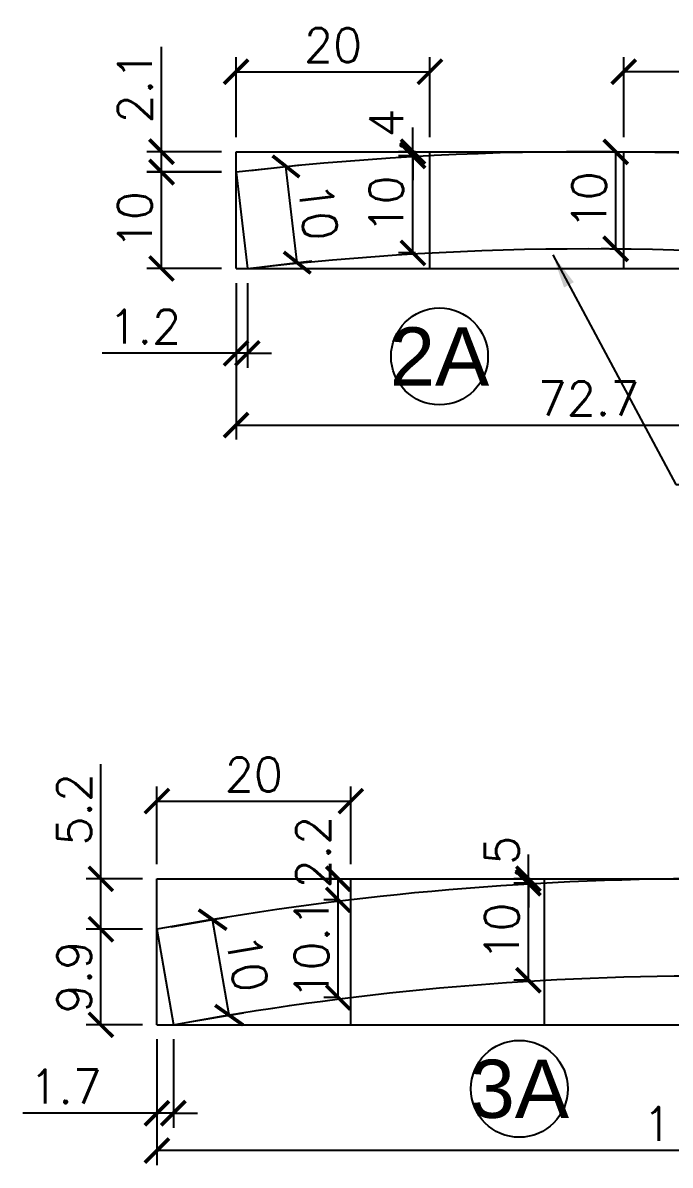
# Model space of a CAD drawing. Extents: x 2582 to 11841, y -26396 to 2611.
# Drawn here: x 2817.5 to 2951, y -622.1 to -386.4 of the extents above; entities that cross this region are included whole.
import ezdxf
from ezdxf.enums import TextEntityAlignment as Align

# ---------------------------------------------------------------- set-up
doc = ezdxf.new("R2010")
doc.units = 0
for name, color, linetype in [('COTA', 241, 'Continuous'), ('Painéis', 200, 'Continuous'), ('Romaneio', 10, 'Continuous')]:
    doc.layers.add(name, color=color, linetype=linetype)
doc.styles.add('ARIAL', font='arial.ttf')
doc.styles.add('COTA TECNICA', font='techl___.ttf', dxfattribs={"height": 10})
doc.styles.add('Romans', font='romans.shx')
doc.dimstyles.new('Cota Seção (2x)', dxfattribs={"dimtxt": 7, "dimasz": 5, "dimexe": 3, "dimexo": 3, "dimgap": 2, "dimtad": 3, "dimdec": 1, "dimlfac": 0.5, "dimzin": 12, "dimdsep": 46, "dimtxsty": 'Romans', "dimblk": 'ARCHTICK', "dimcen": 0, "dimclrd": 4, "dimclre": 4, "dimclrt": 1, "dimadec": 1, "dimazin": 3, "dimtfac": 1, "dimtdec": 1, "dimtmove": 0, "dimatfit": 3, "dimldrblk": 'OBLIQUE', "dimfxl": 1, "dimtolj": 1, "dimtzin": 12, "dimarcsym": 0})
doc.dimstyles.new('PAINEL', dxfattribs={"dimtxt": 10, "dimasz": 3, "dimexe": 3, "dimexo": 3, "dimgap": 3, "dimtad": 1, "dimdec": 1, "dimzin": 12, "dimdsep": 46, "dimtxsty": 'COTA TECNICA', "dimblk1": 'OBLIQUE', "dimblk2": 'OBLIQUE', "dimsah": 1, "dimcen": 0.9, "dimclrd": 4, "dimclre": 4, "dimclrt": 240, "dimadec": 1, "dimazin": 3, "dimtfac": 1, "dimtdec": 1, "dimtmove": 0, "dimatfit": 3, "dimfxl": 1, "dimtolj": 1, "dimtzin": 12, "dimarcsym": 0})

# ---------------------------------------------------------------- blocks, each defined once
blk = doc.blocks.new('_ArchTick')
at = {"color": 0, "linetype": 'ByBlock', "const_width": 0.15}
blk.add_lwpolyline([(-0.5, -0.5), (0.5, 0.5)], dxfattribs=at)
blk = doc.blocks.new('*D29')
at = {"layer": 'COTA', "color": 4, "linetype": 'ByBlock', "lineweight": -2, "transparency": 16777216}
for p, q in [((2858.46, -417.09), (2843.09, -417.09)), ((2846.09, -437.06), (2846.09, -417.09))]:
    blk.add_line(p, q, dxfattribs=at)
at = {"layer": 'COTA', "color": 4, "lineweight": -2, "transparency": 16777216}
blk.add_line((2858.47, -437.06), (2843.09, -437.06), dxfattribs=at)
at = {"layer": 'Defpoints', "color": 0, "linetype": 'ByBlock', "transparency": 16777216}
for p in [(2846.09, -417.09), (2861.46, -417.09), (2861.47, -437.06)]:
    blk.add_point(p, dxfattribs=at)
at = {"layer": 'COTA', "color": 4, "linetype": 'ByBlock', "lineweight": -2, "transparency": 16777216, "xscale": 5, "yscale": 5, "zscale": 5}
for p, rotation in [((2846.09, -417.09), 90), ((2846.09, -437.06), 270)]:
    blk.add_blockref('_ArchTick', p, dxfattribs=dict(at, rotation=rotation))
at = {"layer": 'COTA', "color": 1, "linetype": 'ByBlock', "transparency": 16777216, "insert": (2840.59, -427.07), "char_height": 7, "attachment_point": 5, "rotation": 90, "style": 'Romans'}
blk.add_mtext('\\A1;10', dxfattribs=at)
blk = doc.blocks.new('_Oblique')
at = {"color": 0, "linetype": 'ByBlock', "lineweight": -2}
blk.add_line((-0.5, -0.5), (0.5, 0.5), dxfattribs=at)
blk = doc.blocks.new('*D124')
at = {"layer": 'COTA', "color": 4, "linetype": 'ByBlock', "lineweight": -2, "transparency": 16777216}
for p, q in [((2846.09, -412.94), (2846.09, -391.28)), ((2858.47, -412.94), (2843.09, -412.94)), ((2846.09, -417.19), (2846.09, -412.94))]:
    blk.add_line(p, q, dxfattribs=at)
at = {"layer": 'COTA', "color": 4, "lineweight": -2, "transparency": 16777216}
blk.add_line((2858.47, -417.19), (2843.09, -417.19), dxfattribs=at)
at = {"layer": 'Defpoints', "color": 0, "linetype": 'ByBlock', "transparency": 16777216}
for p in [(2846.09, -412.94), (2861.47, -412.94), (2861.47, -417.19)]:
    blk.add_point(p, dxfattribs=at)
at = {"layer": 'COTA', "color": 4, "linetype": 'ByBlock', "lineweight": -2, "transparency": 16777216, "xscale": 5, "yscale": 5, "zscale": 5}
for p, rotation in [((2846.09, -412.94), 90), ((2846.09, -417.19), 270)]:
    blk.add_blockref('_ArchTick', p, dxfattribs=dict(at, rotation=rotation))
at = {"layer": 'COTA', "color": 1, "linetype": 'ByBlock', "transparency": 16777216, "insert": (2840.59, -399.61), "char_height": 7, "attachment_point": 5, "rotation": 90, "style": 'Romans'}
blk.add_mtext('\\A1;2.1', dxfattribs=at)
blk = doc.blocks.new('*D128')
at = {"layer": 'COTA', "color": 4, "linetype": 'ByBlock', "lineweight": -2, "transparency": 16777216}
for p, q in [((2861.47, -440.06), (2861.47, -457.55)), ((2861.47, -454.55), (2833.81, -454.55)), ((2863.8, -454.55), (2861.47, -454.55)), ((2863.8, -454.55), (2868.8, -454.55))]:
    blk.add_line(p, q, dxfattribs=at)
at = {"layer": 'COTA', "color": 4, "lineweight": -2, "transparency": 16777216}
blk.add_line((2863.8, -440.06), (2863.8, -457.55), dxfattribs=at)
at = {"layer": 'Defpoints', "color": 0, "linetype": 'ByBlock', "transparency": 16777216}
for p in [(2861.47, -437.06), (2863.8, -437.06), (2861.47, -454.55)]:
    blk.add_point(p, dxfattribs=at)
at = {"layer": 'COTA', "color": 4, "linetype": 'ByBlock', "lineweight": -2, "transparency": 16777216, "xscale": 5, "yscale": 5, "zscale": 5}
blk.add_blockref('_ArchTick', (2861.47, -454.55), dxfattribs=at)
at = {"layer": 'COTA', "color": 4, "linetype": 'ByBlock', "lineweight": -2, "transparency": 16777216, "xscale": 5, "yscale": 5, "zscale": 5, "rotation": 180}
blk.add_blockref('_ArchTick', (2863.8, -454.55), dxfattribs=at)
at = {"layer": 'COTA', "color": 1, "linetype": 'ByBlock', "transparency": 16777216, "insert": (2842.64, -449.05), "char_height": 7, "attachment_point": 5, "style": 'Romans'}
blk.add_mtext('\\A1;1.2', dxfattribs=at)
blk = doc.blocks.new('*D140')
at = {"layer": 'COTA', "color": 4, "linetype": 'ByBlock', "lineweight": -2, "transparency": 16777216}
for p, q in [((2845.14, -596.13), (2845.14, -614.38)), ((2845.14, -611.38), (2817.48, -611.38)), ((2848.53, -611.38), (2845.14, -611.38)), ((2848.53, -611.38), (2853.53, -611.38))]:
    blk.add_line(p, q, dxfattribs=at)
at = {"layer": 'COTA', "color": 4, "lineweight": -2, "transparency": 16777216}
blk.add_line((2848.53, -596.13), (2848.53, -614.38), dxfattribs=at)
at = {"layer": 'Defpoints', "color": 0, "linetype": 'ByBlock', "transparency": 16777216}
for p in [(2845.14, -593.13), (2848.53, -593.13), (2845.14, -611.38)]:
    blk.add_point(p, dxfattribs=at)
at = {"layer": 'COTA', "color": 4, "linetype": 'ByBlock', "lineweight": -2, "transparency": 16777216, "xscale": 5, "yscale": 5, "zscale": 5}
blk.add_blockref('_ArchTick', (2845.14, -611.38), dxfattribs=at)
at = {"layer": 'COTA', "color": 4, "linetype": 'ByBlock', "lineweight": -2, "transparency": 16777216, "xscale": 5, "yscale": 5, "zscale": 5, "rotation": 180}
blk.add_blockref('_ArchTick', (2848.53, -611.38), dxfattribs=at)
at = {"layer": 'COTA', "color": 1, "linetype": 'ByBlock', "transparency": 16777216, "insert": (2826.31, -605.88), "char_height": 7, "attachment_point": 5, "style": 'Romans'}
blk.add_mtext('\\A1;1.7', dxfattribs=at)
blk = doc.blocks.new('*D219')
at = {"layer": 'COTA', "color": 4, "linetype": 'ByBlock', "lineweight": -2, "transparency": 16777216}
for p, q in [((2842.14, -573.42), (2830.57, -573.42)), ((2833.57, -593.13), (2833.57, -573.42))]:
    blk.add_line(p, q, dxfattribs=at)
at = {"layer": 'COTA', "color": 4, "lineweight": -2, "transparency": 16777216}
blk.add_line((2842.14, -593.13), (2830.57, -593.13), dxfattribs=at)
at = {"layer": 'Defpoints', "color": 0, "linetype": 'ByBlock', "transparency": 16777216}
for p in [(2833.57, -573.42), (2845.14, -573.42), (2845.14, -593.13)]:
    blk.add_point(p, dxfattribs=at)
at = {"layer": 'COTA', "color": 4, "linetype": 'ByBlock', "lineweight": -2, "transparency": 16777216, "xscale": 5, "yscale": 5, "zscale": 5}
for p, rotation in [((2833.57, -573.42), 90), ((2833.57, -593.13), 270)]:
    blk.add_blockref('_ArchTick', p, dxfattribs=dict(at, rotation=rotation))
at = {"layer": 'COTA', "color": 1, "linetype": 'ByBlock', "transparency": 16777216, "insert": (2828.07, -583.28), "char_height": 7, "attachment_point": 5, "rotation": 90, "style": 'Romans'}
blk.add_mtext('\\A1;9.9', dxfattribs=at)
blk = doc.blocks.new('*D220')
at = {"layer": 'COTA', "color": 4, "linetype": 'ByBlock', "lineweight": -2, "transparency": 16777216}
for p, q in [((2833.57, -563), (2833.57, -539.34)), ((2842.14, -563), (2830.57, -563)), ((2833.57, -573.42), (2833.57, -563))]:
    blk.add_line(p, q, dxfattribs=at)
at = {"layer": 'COTA', "color": 4, "lineweight": -2, "transparency": 16777216}
blk.add_line((2842.14, -573.42), (2830.57, -573.42), dxfattribs=at)
at = {"layer": 'Defpoints', "color": 0, "linetype": 'ByBlock', "transparency": 16777216}
for p in [(2833.57, -563), (2845.14, -563), (2845.14, -573.42)]:
    blk.add_point(p, dxfattribs=at)
at = {"layer": 'COTA', "color": 4, "linetype": 'ByBlock', "lineweight": -2, "transparency": 16777216, "xscale": 5, "yscale": 5, "zscale": 5}
for p, rotation in [((2833.57, -563), 90), ((2833.57, -573.42), 270)]:
    blk.add_blockref('_ArchTick', p, dxfattribs=dict(at, rotation=rotation))
at = {"layer": 'COTA', "color": 1, "linetype": 'ByBlock', "transparency": 16777216, "insert": (2828.07, -548.67), "char_height": 7, "attachment_point": 5, "rotation": 90, "style": 'Romans'}
blk.add_mtext('\\A1;5.2', dxfattribs=at)
blk = doc.blocks.new('*D794')
at = {"layer": 'COTA', "color": 4, "linetype": 'ByBlock', "lineweight": -2, "transparency": 16777216}
for p, q in [((2864.45, -416.84), (2874.75, -415.64)), ((2874.09, -435.85), (2871.77, -415.99))]:
    blk.add_line(p, q, dxfattribs=at)
at = {"layer": 'COTA', "color": 4, "lineweight": -2, "transparency": 16777216}
blk.add_line((2866.78, -436.71), (2877.07, -435.5), dxfattribs=at)
at = {"layer": 'Defpoints', "color": 0, "linetype": 'ByBlock', "transparency": 16777216}
for p in [(2861.47, -417.19), (2871.77, -415.99), (2863.8, -437.06)]:
    blk.add_point(p, dxfattribs=at)
at = {"layer": 'COTA', "color": 4, "linetype": 'ByBlock', "lineweight": -2, "transparency": 16777216, "xscale": 5, "yscale": 5, "zscale": 5}
for p, rotation in [((2871.77, -415.99), 96.68450760986437), ((2874.09, -435.85), 276.6845076098644)]:
    blk.add_blockref('_ArchTick', p, dxfattribs=dict(at, rotation=rotation))
at = {"layer": 'COTA', "color": 1, "linetype": 'ByBlock', "transparency": 16777216, "insert": (2878.39, -425.28), "char_height": 7, "attachment_point": 5, "rotation": 276.6845, "style": 'Romans'}
blk.add_mtext('\\A1;10', dxfattribs=at)
blk = doc.blocks.new('*D795')
at = {"layer": 'COTA', "color": 4, "linetype": 'ByBlock', "lineweight": -2, "transparency": 16777216}
for p, q in [((2848.1, -572.91), (2859.59, -570.93)), ((2860.03, -591.15), (2856.64, -571.44))]:
    blk.add_line(p, q, dxfattribs=at)
at = {"layer": 'COTA', "color": 4, "lineweight": -2, "transparency": 16777216}
blk.add_line((2851.49, -592.62), (2862.98, -590.65), dxfattribs=at)
at = {"layer": 'Defpoints', "color": 0, "linetype": 'ByBlock', "transparency": 16777216}
for p in [(2856.64, -571.44), (2845.14, -573.42), (2848.53, -593.13)]:
    blk.add_point(p, dxfattribs=at)
at = {"layer": 'COTA', "color": 4, "linetype": 'ByBlock', "lineweight": -2, "transparency": 16777216, "xscale": 5, "yscale": 5, "zscale": 5}
for p, rotation in [((2856.64, -571.44), 99.7612330342781), ((2860.03, -591.15), 279.7612330342781)]:
    blk.add_blockref('_ArchTick', p, dxfattribs=dict(at, rotation=rotation))
at = {"layer": 'COTA', "color": 1, "linetype": 'ByBlock', "transparency": 16777216, "insert": (2863.75, -580.37), "char_height": 7, "attachment_point": 5, "rotation": 279.7612, "style": 'Romans'}
blk.add_mtext('\\A1;10', dxfattribs=at)
blk = doc.blocks.new('*D846')
at = {"layer": 'COTA', "color": 4, "lineweight": -2, "transparency": 16777216}
blk.add_line((2861.47, -440.06), (2861.47, -472.36), dxfattribs=at)
at = {"layer": 'COTA', "color": 4, "linetype": 'ByBlock', "lineweight": -2, "transparency": 16777216}
for p, q in [((3006.93, -440.06), (3006.93, -472.36)), ((2861.47, -469.36), (3006.93, -469.36))]:
    blk.add_line(p, q, dxfattribs=at)
at = {"layer": 'Defpoints', "color": 0, "linetype": 'ByBlock', "transparency": 16777216}
for p in [(2861.47, -437.06), (3006.93, -437.06), (3006.93, -469.36)]:
    blk.add_point(p, dxfattribs=at)
at = {"layer": 'COTA', "color": 4, "linetype": 'ByBlock', "lineweight": -2, "transparency": 16777216, "xscale": 5, "yscale": 5, "zscale": 5, "rotation": 180}
blk.add_blockref('_ArchTick', (2861.47, -469.36), dxfattribs=at)
at = {"layer": 'COTA', "color": 4, "linetype": 'ByBlock', "lineweight": -2, "transparency": 16777216, "xscale": 5, "yscale": 5, "zscale": 5}
blk.add_blockref('_ArchTick', (3006.93, -469.36), dxfattribs=at)
at = {"layer": 'COTA', "color": 1, "linetype": 'ByBlock', "transparency": 16777216, "insert": (2934.2, -463.86), "char_height": 7, "attachment_point": 5, "style": 'Romans'}
blk.add_mtext('\\A1;72.7', dxfattribs=at)
blk = doc.blocks.new('*D847')
at = {"layer": 'COTA', "color": 4, "linetype": 'ByBlock', "lineweight": -2, "transparency": 16777216}
for p, q in [((2898.47, -413.8), (2894.97, -413.8)), ((2897.97, -433.83), (2897.97, -413.8))]:
    blk.add_line(p, q, dxfattribs=at)
at = {"layer": 'COTA', "color": 4, "lineweight": -2, "transparency": 16777216}
blk.add_line((2898.47, -433.83), (2894.97, -433.83), dxfattribs=at)
at = {"layer": 'Defpoints', "color": 0, "linetype": 'ByBlock', "transparency": 16777216}
for p in [(2897.97, -413.8), (2901.47, -413.8), (2901.47, -433.83)]:
    blk.add_point(p, dxfattribs=at)
at = {"layer": 'COTA', "color": 4, "linetype": 'ByBlock', "lineweight": -2, "transparency": 16777216, "xscale": 5, "yscale": 5, "zscale": 5}
for p, rotation in [((2897.97, -413.8), 90), ((2897.97, -433.83), 270)]:
    blk.add_blockref('_ArchTick', p, dxfattribs=dict(at, rotation=rotation))
at = {"layer": 'COTA', "color": 1, "linetype": 'ByBlock', "transparency": 16777216, "insert": (2892.47, -423.82), "char_height": 7, "attachment_point": 5, "rotation": 90, "style": 'Romans'}
blk.add_mtext('\\A1;10', dxfattribs=at)
blk = doc.blocks.new('*D848')
at = {"layer": 'COTA', "color": 4, "linetype": 'ByBlock', "lineweight": -2, "transparency": 16777216}
for p, q in [((2897.97, -412.94), (2897.97, -407.94)), ((2898.47, -412.94), (2894.97, -412.94)), ((2897.97, -413.8), (2897.97, -412.94)), ((2897.97, -413.8), (2897.97, -418.8))]:
    blk.add_line(p, q, dxfattribs=at)
at = {"layer": 'COTA', "color": 4, "lineweight": -2, "transparency": 16777216}
blk.add_line((2898.47, -413.8), (2894.97, -413.8), dxfattribs=at)
at = {"layer": 'Defpoints', "color": 0, "linetype": 'ByBlock', "transparency": 16777216}
for p in [(2897.97, -412.94), (2901.47, -412.94), (2901.47, -413.8)]:
    blk.add_point(p, dxfattribs=at)
at = {"layer": 'COTA', "color": 4, "linetype": 'ByBlock', "lineweight": -2, "transparency": 16777216, "xscale": 5, "yscale": 5, "zscale": 5}
for p, rotation in [((2897.97, -412.94), 270), ((2897.97, -413.8), 90)]:
    blk.add_blockref('_ArchTick', p, dxfattribs=dict(at, rotation=rotation))
at = {"layer": 'COTA', "color": 1, "linetype": 'ByBlock', "transparency": 16777216, "insert": (2892.47, -408.52), "char_height": 7, "attachment_point": 5, "rotation": 90, "style": 'Romans'}
blk.add_mtext('\\A1;.4', dxfattribs=at)
blk = doc.blocks.new('*D849')
at = {"layer": 'COTA', "color": 4, "linetype": 'ByBlock', "lineweight": -2, "transparency": 16777216}
for p, q in [((2938.47, -412.99), (2936.8, -412.99)), ((2939.8, -432.99), (2939.8, -412.99))]:
    blk.add_line(p, q, dxfattribs=at)
at = {"layer": 'COTA', "color": 4, "lineweight": -2, "transparency": 16777216}
blk.add_line((2938.47, -432.99), (2936.8, -432.99), dxfattribs=at)
at = {"layer": 'Defpoints', "color": 0, "linetype": 'ByBlock', "transparency": 16777216}
for p in [(2939.8, -412.99), (2941.47, -412.99), (2941.47, -432.99)]:
    blk.add_point(p, dxfattribs=at)
at = {"layer": 'COTA', "color": 4, "linetype": 'ByBlock', "lineweight": -2, "transparency": 16777216, "xscale": 5, "yscale": 5, "zscale": 5}
for p, rotation in [((2939.8, -412.99), 90), ((2939.8, -432.99), 270)]:
    blk.add_blockref('_ArchTick', p, dxfattribs=dict(at, rotation=rotation))
at = {"layer": 'COTA', "color": 1, "linetype": 'ByBlock', "transparency": 16777216, "insert": (2934.3, -422.99), "char_height": 7, "attachment_point": 5, "rotation": 90, "style": 'Romans'}
blk.add_mtext('\\A1;10', dxfattribs=at)
blk = doc.blocks.new('*D853')
at = {"layer": 'COTA', "color": 4, "lineweight": -2, "transparency": 16777216}
blk.add_line((2861.47, -409.94), (2861.47, -393.45), dxfattribs=at)
at = {"layer": 'COTA', "color": 4, "linetype": 'ByBlock', "lineweight": -2, "transparency": 16777216}
for p, q in [((2901.47, -409.94), (2901.47, -393.45)), ((2861.47, -396.45), (2901.47, -396.45))]:
    blk.add_line(p, q, dxfattribs=at)
at = {"layer": 'Defpoints', "color": 0, "linetype": 'ByBlock', "transparency": 16777216}
for p in [(2901.47, -396.45), (2861.47, -412.94), (2901.47, -412.94)]:
    blk.add_point(p, dxfattribs=at)
at = {"layer": 'COTA', "color": 4, "linetype": 'ByBlock', "lineweight": -2, "transparency": 16777216, "xscale": 5, "yscale": 5, "zscale": 5, "rotation": 180}
blk.add_blockref('_ArchTick', (2861.47, -396.45), dxfattribs=at)
at = {"layer": 'COTA', "color": 4, "linetype": 'ByBlock', "lineweight": -2, "transparency": 16777216, "xscale": 5, "yscale": 5, "zscale": 5}
blk.add_blockref('_ArchTick', (2901.47, -396.45), dxfattribs=at)
at = {"layer": 'COTA', "color": 1, "linetype": 'ByBlock', "transparency": 16777216, "insert": (2881.47, -390.95), "char_height": 7, "attachment_point": 5, "style": 'Romans'}
blk.add_mtext('\\A1;20', dxfattribs=at)
blk = doc.blocks.new('*D855')
at = {"layer": 'COTA', "color": 4, "linetype": 'ByBlock', "lineweight": -2, "transparency": 16777216}
for p, q in [((2941.47, -409.94), (2941.47, -393.45)), ((2981.47, -396.45), (2941.47, -396.45))]:
    blk.add_line(p, q, dxfattribs=at)
at = {"layer": 'COTA', "color": 4, "lineweight": -2, "transparency": 16777216}
blk.add_line((2981.47, -409.94), (2981.47, -393.45), dxfattribs=at)
at = {"layer": 'Defpoints', "color": 0, "linetype": 'ByBlock', "transparency": 16777216}
for p in [(2941.47, -396.45), (2941.47, -412.94), (2981.47, -412.94)]:
    blk.add_point(p, dxfattribs=at)
at = {"layer": 'COTA', "color": 4, "linetype": 'ByBlock', "lineweight": -2, "transparency": 16777216, "xscale": 5, "yscale": 5, "zscale": 5, "rotation": 180}
blk.add_blockref('_ArchTick', (2941.47, -396.45), dxfattribs=at)
at = {"layer": 'COTA', "color": 4, "linetype": 'ByBlock', "lineweight": -2, "transparency": 16777216, "xscale": 5, "yscale": 5, "zscale": 5}
blk.add_blockref('_ArchTick', (2981.47, -396.45), dxfattribs=at)
at = {"layer": 'COTA', "color": 1, "linetype": 'ByBlock', "transparency": 16777216, "insert": (2961.47, -390.95), "char_height": 7, "attachment_point": 5, "style": 'Romans'}
blk.add_mtext('\\A1;20', dxfattribs=at)
blk = doc.blocks.new('*D869')
at = {"layer": 'COTA', "color": 4, "linetype": 'ByBlock', "lineweight": -2, "transparency": 16777216}
for p, q in [((2882.14, -567.35), (2879.55, -567.35)), ((2882.55, -587.5), (2882.55, -567.35))]:
    blk.add_line(p, q, dxfattribs=at)
at = {"layer": 'COTA', "color": 4, "lineweight": -2, "transparency": 16777216}
blk.add_line((2882.14, -587.5), (2879.55, -587.5), dxfattribs=at)
at = {"layer": 'Defpoints', "color": 0, "linetype": 'ByBlock', "transparency": 16777216}
for p in [(2882.55, -567.35), (2885.14, -567.35), (2885.14, -587.5)]:
    blk.add_point(p, dxfattribs=at)
at = {"layer": 'COTA', "color": 4, "linetype": 'ByBlock', "lineweight": -2, "transparency": 16777216, "xscale": 5, "yscale": 5, "zscale": 5}
for p, rotation in [((2882.55, -567.35), 90), ((2882.55, -587.5), 270)]:
    blk.add_blockref('_ArchTick', p, dxfattribs=dict(at, rotation=rotation))
at = {"layer": 'COTA', "color": 1, "linetype": 'ByBlock', "transparency": 16777216, "insert": (2877.05, -577.43), "char_height": 7, "attachment_point": 5, "rotation": 90, "style": 'Romans'}
blk.add_mtext('\\A1;10.1', dxfattribs=at)
blk = doc.blocks.new('*D870')
at = {"layer": 'COTA', "color": 4, "linetype": 'ByBlock', "lineweight": -2, "transparency": 16777216}
for p, q in [((2882.14, -563), (2879.55, -563)), ((2882.55, -567.35), (2882.55, -563))]:
    blk.add_line(p, q, dxfattribs=at)
at = {"layer": 'COTA', "color": 4, "lineweight": -2, "transparency": 16777216}
blk.add_line((2882.14, -567.35), (2879.55, -567.35), dxfattribs=at)
at = {"layer": 'Defpoints', "color": 0, "linetype": 'ByBlock', "transparency": 16777216}
for p in [(2882.55, -563), (2885.14, -563), (2885.14, -567.35)]:
    blk.add_point(p, dxfattribs=at)
at = {"layer": 'COTA', "color": 4, "linetype": 'ByBlock', "lineweight": -2, "transparency": 16777216, "xscale": 5, "yscale": 5, "zscale": 5}
for p, rotation in [((2882.55, -563), 90), ((2882.55, -567.35), 270)]:
    blk.add_blockref('_ArchTick', p, dxfattribs=dict(at, rotation=rotation))
at = {"layer": 'COTA', "color": 1, "linetype": 'ByBlock', "transparency": 16777216, "insert": (2877.37, -557.5), "char_height": 7, "attachment_point": 5, "rotation": 90, "style": 'Romans'}
blk.add_mtext('\\A1;2.2', dxfattribs=at)
blk = doc.blocks.new('*D871')
at = {"layer": 'COTA', "color": 4, "linetype": 'ByBlock', "lineweight": -2, "transparency": 16777216}
for p, q in [((2922.14, -563.91), (2918.78, -563.91)), ((2921.78, -583.94), (2921.78, -563.91))]:
    blk.add_line(p, q, dxfattribs=at)
at = {"layer": 'COTA', "color": 4, "lineweight": -2, "transparency": 16777216}
blk.add_line((2922.14, -583.94), (2918.78, -583.94), dxfattribs=at)
at = {"layer": 'Defpoints', "color": 0, "linetype": 'ByBlock', "transparency": 16777216}
for p in [(2921.78, -563.91), (2925.14, -563.91), (2925.14, -583.94)]:
    blk.add_point(p, dxfattribs=at)
at = {"layer": 'COTA', "color": 4, "linetype": 'ByBlock', "lineweight": -2, "transparency": 16777216, "xscale": 5, "yscale": 5, "zscale": 5}
for p, rotation in [((2921.78, -563.91), 90), ((2921.78, -583.94), 270)]:
    blk.add_blockref('_ArchTick', p, dxfattribs=dict(at, rotation=rotation))
at = {"layer": 'COTA', "color": 1, "linetype": 'ByBlock', "transparency": 16777216, "insert": (2916.28, -573.92), "char_height": 7, "attachment_point": 5, "rotation": 90, "style": 'Romans'}
blk.add_mtext('\\A1;10', dxfattribs=at)
blk = doc.blocks.new('*D872')
at = {"layer": 'COTA', "color": 4, "linetype": 'ByBlock', "lineweight": -2, "transparency": 16777216}
for p, q in [((2921.78, -563), (2921.78, -558)), ((2922.14, -563), (2918.78, -563)), ((2921.78, -563.91), (2921.78, -563)), ((2921.78, -563.91), (2921.78, -568.91))]:
    blk.add_line(p, q, dxfattribs=at)
at = {"layer": 'COTA', "color": 4, "lineweight": -2, "transparency": 16777216}
blk.add_line((2922.14, -563.91), (2918.78, -563.91), dxfattribs=at)
at = {"layer": 'Defpoints', "color": 0, "linetype": 'ByBlock', "transparency": 16777216}
for p in [(2921.78, -563), (2925.14, -563), (2925.14, -563.91)]:
    blk.add_point(p, dxfattribs=at)
at = {"layer": 'COTA', "color": 4, "linetype": 'ByBlock', "lineweight": -2, "transparency": 16777216, "xscale": 5, "yscale": 5, "zscale": 5}
for p, rotation in [((2921.78, -563), 270), ((2921.78, -563.91), 90)]:
    blk.add_blockref('_ArchTick', p, dxfattribs=dict(at, rotation=rotation))
at = {"layer": 'COTA', "color": 1, "linetype": 'ByBlock', "transparency": 16777216, "insert": (2916.28, -558.6), "char_height": 7, "attachment_point": 5, "rotation": 90, "style": 'Romans'}
blk.add_mtext('\\A1;.5', dxfattribs=at)
blk = doc.blocks.new('*D879')
at = {"layer": 'COTA', "color": 4, "lineweight": -2, "transparency": 16777216}
blk.add_line((2845.14, -560), (2845.14, -543.98), dxfattribs=at)
at = {"layer": 'COTA', "color": 4, "linetype": 'ByBlock', "lineweight": -2, "transparency": 16777216}
for p, q in [((2885.14, -560), (2885.14, -543.98)), ((2845.14, -546.98), (2885.14, -546.98))]:
    blk.add_line(p, q, dxfattribs=at)
at = {"layer": 'Defpoints', "color": 0, "linetype": 'ByBlock', "transparency": 16777216}
for p in [(2885.14, -546.98), (2845.14, -563), (2885.14, -563)]:
    blk.add_point(p, dxfattribs=at)
at = {"layer": 'COTA', "color": 4, "linetype": 'ByBlock', "lineweight": -2, "transparency": 16777216, "xscale": 5, "yscale": 5, "zscale": 5, "rotation": 180}
blk.add_blockref('_ArchTick', (2845.14, -546.98), dxfattribs=at)
at = {"layer": 'COTA', "color": 4, "linetype": 'ByBlock', "lineweight": -2, "transparency": 16777216, "xscale": 5, "yscale": 5, "zscale": 5}
blk.add_blockref('_ArchTick', (2885.14, -546.98), dxfattribs=at)
at = {"layer": 'COTA', "color": 1, "linetype": 'ByBlock', "transparency": 16777216, "insert": (2865.14, -541.48), "char_height": 7, "attachment_point": 5, "style": 'Romans'}
blk.add_mtext('\\A1;20', dxfattribs=at)
blk = doc.blocks.new('*D883')
at = {"layer": 'COTA', "color": 4, "linetype": 'ByBlock', "lineweight": -2, "transparency": 16777216}
for p, q in [((2845.14, -596.13), (2845.14, -622.1)), ((3072.64, -619.1), (2845.14, -619.1))]:
    blk.add_line(p, q, dxfattribs=at)
at = {"layer": 'COTA', "color": 4, "lineweight": -2, "transparency": 16777216}
blk.add_line((3072.64, -596.13), (3072.64, -622.1), dxfattribs=at)
at = {"layer": 'Defpoints', "color": 0, "linetype": 'ByBlock', "transparency": 16777216}
for p in [(2845.14, -593.13), (3072.64, -593.13), (2845.14, -619.1)]:
    blk.add_point(p, dxfattribs=at)
at = {"layer": 'COTA', "color": 4, "linetype": 'ByBlock', "lineweight": -2, "transparency": 16777216, "xscale": 5, "yscale": 5, "zscale": 5, "rotation": 180}
blk.add_blockref('_ArchTick', (2845.14, -619.1), dxfattribs=at)
at = {"layer": 'COTA', "color": 4, "linetype": 'ByBlock', "lineweight": -2, "transparency": 16777216, "xscale": 5, "yscale": 5, "zscale": 5}
blk.add_blockref('_ArchTick', (3072.64, -619.1), dxfattribs=at)
at = {"layer": 'COTA', "color": 1, "linetype": 'ByBlock', "transparency": 16777216, "insert": (2958.89, -613.6), "char_height": 7, "attachment_point": 5, "style": 'Romans'}
blk.add_mtext('\\A1;113.7', dxfattribs=at)

msp = doc.modelspace()

# ---------------------------------------------------------------- linework, layer by layer
at = {"layer": 'COTA', "linetype": 'ByBlock'}
for p, q in [((2861.47, -412.94), (3006.93, -412.94)), ((2861.47, -437.06), (2861.47, -412.94)), ((2901.47, -437.06), (2901.47, -412.94)), ((2941.47, -437.06), (2941.47, -412.94)), ((2861.47, -437.06), (3006.93, -437.06)), ((2845.14, -563), (3072.64, -563)), ((2845.14, -593.13), (2845.14, -563)), ((2885.14, -593.13), (2885.14, -563)), ((2925.14, -593.13), (2925.14, -563)), ((2845.14, -593.13), (3072.64, -593.13))]:
    msp.add_line(p, q, dxfattribs=at)
at = {"layer": 'Painéis'}
for points in [[(2863.8, -437.06, -0.0584), (3004.6, -437.06), (3006.93, -417.19, 0.0584), (2861.47, -417.19)], [(2845.14, -573.42), (2848.53, -593.13, -0.091898), (3068.99, -593.13), (3072.64, -573.47, 0.091794)]]:
    msp.add_lwpolyline(points, format="xyb", close=True, dxfattribs=at)
at = {"layer": 'Romaneio', "color": 1, "linetype": 'ByBlock'}
for centre in [(2903.45, -455.2), (2919.92, -606.35)]:
    msp.add_circle(centre, 10, dxfattribs=at)

# ---------------------------------------------------------------- texts
at = {"layer": 'Romaneio', "color": 255, "linetype": 'ByBlock', "style": 'ARIAL'}
for s, p in [('2A', (2903.45, -455.2)), ('3A', (2919.92, -606.35))]:
    msp.add_text(s, height=12, dxfattribs=at).set_placement(p, align=Align.MIDDLE_CENTER)

# ---------------------------------------------------------------- dimensions: what is measured, and where the dimension line sits
at = {"layer": 'COTA', "linetype": 'ByBlock'}
for base, p1, p2, picture, middle in [((2901.47, -396.45), (2861.47, -412.94), (2901.47, -412.94), '*D853', (2881.47, -390.95)), ((2861.47, -454.55), (2863.8, -437.06), (2861.47, -437.06), '*D128', (2842.64, -449.05)), ((3006.93, -469.36), (2861.47, -437.06), (3006.93, -437.06), '*D846', (2934.2, -463.86)), ((2885.14, -546.98), (2845.14, -563), (2885.14, -563), '*D879', (2865.14, -541.48)), ((2845.14, -611.38), (2848.53, -593.13), (2845.14, -593.13), '*D140', (2826.31, -605.88)), ((2845.1419, -619.1046), (3072.6365, -593.132), (2845.1419, -593.132), '*D883', (2958.8892, -613.6046))]:
    dim = msp.add_linear_dim(base=base, p1=p1, p2=p2, dimstyle='Cota Seção (2x)', dxfattribs=at)
    dim.commit()
    dim.dimension.update_dxf_attribs({"geometry": picture, "text_midpoint": middle})
dim = msp.add_linear_dim(base=(2941.47, -396.45), p1=(2981.47, -412.94), p2=(2941.47, -412.94), dimstyle='Cota Seção (2x)', override={"dimtmove": 1}, dxfattribs=at)
dim.commit()
dim.dimension.update_dxf_attribs({"geometry": '*D855', "text_midpoint": (2961.47, -390.95)})
for base, p1, p2, picture, middle in [((2846.09, -412.94), (2861.47, -417.19), (2861.47, -412.94), '*D124', (2840.59, -399.61)), ((2897.97, -413.8), (2901.47, -433.83), (2901.47, -413.8), '*D847', (2892.47, -423.82)), ((2939.8, -412.99), (2941.47, -432.99), (2941.47, -412.99), '*D849', (2934.3, -422.99)), ((2846.09, -417.09), (2861.47, -437.06), (2861.46, -417.09), '*D29', (2840.59, -427.07)), ((2833.57, -563), (2845.14, -573.42), (2845.14, -563), '*D220', (2828.07, -548.67)), ((2921.78, -563.91), (2925.14, -583.94), (2925.14, -563.91), '*D871', (2916.28, -573.92)), ((2833.57, -573.42), (2845.14, -593.13), (2845.14, -573.42), '*D219', (2828.07, -583.28))]:
    dim = msp.add_linear_dim(base=base, p1=p1, p2=p2, angle=90, dimstyle='Cota Seção (2x)', dxfattribs=at)
    dim.commit()
    dim.dimension.update_dxf_attribs({"geometry": picture, "text_midpoint": middle})
for base, p1, p2, picture, middle in [((2897.97, -412.94), (2901.47, -413.8), (2901.47, -412.94), '*D848', (2897.97, -408.52)), ((2882.55, -563), (2885.14, -567.35), (2885.14, -563), '*D870', (2882.87, -557.5)), ((2921.78, -563), (2925.14, -563.91), (2925.14, -563), '*D872', (2921.78, -558.6))]:
    dim = msp.add_linear_dim(base=base, p1=p1, p2=p2, angle=90, dimstyle='Cota Seção (2x)', override={"dimtmove": 1}, dxfattribs=at)
    dim.commit()
    dim.dimension.update_dxf_attribs({"geometry": picture, "text_midpoint": middle, "dimtype": 160})
for p1, p2, distance, picture, middle in [((2863.8, -437.06), (2861.47, -417.19), -10.36, '*D794', (2878.39, -425.28)), ((2848.53, -593.13), (2845.14, -573.42), -11.66, '*D795', (2863.75, -580.37))]:
    dim = msp.add_aligned_dim(p1=p1, p2=p2, distance=distance, dimstyle='Cota Seção (2x)', dxfattribs=at)
    dim.commit()
    dim.dimension.update_dxf_attribs({"geometry": picture, "text_midpoint": middle})
dim = msp.add_linear_dim(base=(2882.55, -567.35), p1=(2885.14, -587.5), p2=(2885.14, -567.35), angle=90, dimstyle='Cota Seção (2x)', dxfattribs=at)
dim.commit()
dim.dimension.update_dxf_attribs({"geometry": '*D869', "text_midpoint": (2882.55, -577.43), "dimtype": 160})

# ---------------------------------------------------------------- leaders
at = {"annotation_type": 0, "has_hookline": 1, "hookline_direction": 1, "horizontal_direction": (-1, 0, 0)}
msp.add_leader([(2926.84, -434.26), (2952.23, -481.62), (2997.92, -481.62)], dimstyle='PAINEL', override={"dimasz": 7}, dxfattribs=at)

doc.saveas('drawing.dxf')
